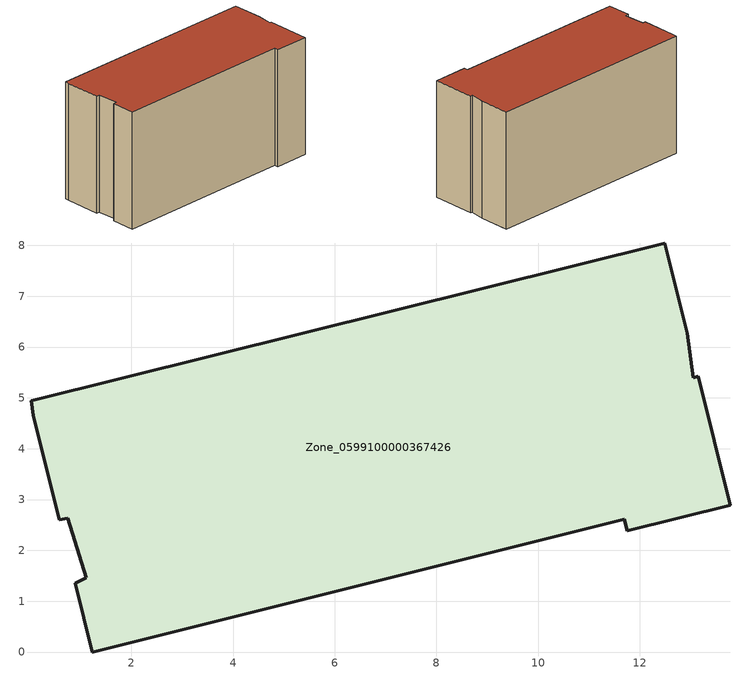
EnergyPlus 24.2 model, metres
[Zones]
Zone_0599100000367426
 floor ground (C_G): 1.23,0 0.89,1.35 1.11,1.46 0.75,2.63 0.58,2.6 0.07,4.66 0.03,4.95 12.49,8.05 12.94,6.27 13.05,5.4 13.15,5.42 13.78,2.89 11.75,2.39 11.7,2.61 z0
 wall outside (C_F): 11.7,2.61 11.75,2.39 13.78,2.89 13.15,5.42 13.05,5.4 12.94,6.27 12.49,8.05 0.03,4.95 0.07,4.66 0.58,2.6 0.75,2.63 1.11,1.46 0.89,1.35 1.23,0 11.7,2.61 z0:7.01
 roof outside (C_R): 1.23,0 11.7,2.61 11.75,2.39 13.78,2.89 13.15,5.42 13.05,5.4 12.94,6.27 12.49,8.05 0.03,4.95 0.07,4.66 0.58,2.6 0.75,2.63 1.11,1.46 0.89,1.35 z7.01
[BUILDING]
Pand.0599100000367426: North Axis=0; Terrain=City; Loads Convergence Tolerance Value=0.04; Temperature Convergence Tolerance Value=0.4; Solar Distribution=FullExterior; Maximum Number of Warmup Days=25; Minimum Number of Warmup Days=1
[Site:Location]
Rotterdam.The.Hague.AP_ZH_NLD Design_Conditions: Latitude=51.96; Longitude=4.45; Time Zone=1; Elevation=-4.5
[SITE:GROUNDTEMPERATURE:BUILDINGSURFACE]
18, 18, 18, 18, 18, 18, 18, 18, 18, 18, 18, 18
[MATERIAL] Thermal Absorptance=0.9; Solar Absorptance=0.7; Visible Absorptance=0.7
Name | Roughness | Thickness | Conductivity | Density | Specific Heat
G.TC.1992-2005 | MediumSmooth | 0.15 | 0.06 | 540 | 1210
F.TC.1992-2005 | Rough | 0.3 | 0.12 | 1920 | 840
R.TC.1992-2005 | MediumRough | 0.2 | 0.08 | 1500 | 1000
[CONSTRUCTION]
C_G: G.TC.1992-2005
C_F: F.TC.1992-2005
C_R: R.TC.1992-2005
[ZONE]
Zone_0599100000367426: Type=1; Multiplier=1; Ceiling Height=Autocalculate; Volume=Autocalculate; Floor Area=autocalculate; Part of Total Floor Area=Yes
[ZONEINFILTRATION:DESIGNFLOWRATE]
Infil_Zone_0599100000367426: Zone or ZoneList or Space or SpaceList=Zone_0599100000367426; Schedule=AlwaysOn; Design Flow Rate Calculation Method=Flow/Area; Flow Rate per Floor Area=0.0015; Constant Term Coefficient=1; Temperature Term Coefficient=0; Velocity Term Coefficient=0; Velocity Squared Term Coefficient=0
[HVACTEMPLATE:ZONE:IDEALLOADSAIRSYSTEM]
Zone_0599100000367426: Maximum Heating Supply Air Temperature=50; Minimum Cooling Supply Air Temperature=13; Maximum Heating Supply Air Humidity Ratio=0.0156; Minimum Cooling Supply Air Humidity Ratio=0.0077; Heating Limit=NoLimit; Cooling Limit=NoLimit; Dehumidification Control Type=ConstantSensibleHeatRatio; Cooling Sensible Heat Ratio=0.7; Dehumidification Setpoint=60; Humidification Control Type=None; Humidification Setpoint=30; Outdoor Air Method=None; Outdoor Air Flow Rate per Person=0.00944; Outdoor Air Flow Rate per Zone Floor Area=0; Outdoor Air Flow Rate per Zone=0; Demand Controlled Ventilation Type=None; Outdoor Air Economizer Type=NoEconomizer; Heat Recovery Type=None; Sensible Heat Recovery Effectiveness=0.7; Latent Heat Recovery Effectiveness=0.65
[ZONECONTROL:THERMOSTAT]
ThermostatControl_Zone_0599100000367426: Zone or ZoneList=Zone_0599100000367426; Control Type Schedule=DualSetpointControlType; Control 1=Thermostat_Zone_0599100000367426; Temperature Difference Between Cutout And Setpoint=0
[THERMOSTATSETPOINT:DUALSETPOINT]
Thermostat_Zone_0599100000367426: Heating Setpoint Temperature Schedule=HeatingSetpoint_Zone_0599100000367426; Cooling Setpoint Temperature Schedule=CoolingSetpoint_Zone_0599100000367426
[SCHEDULE:COMPACT]
HeatingSetpoint_Zone_0599100000367426: Through: 12/31, For: AllDays, Until: 24:00, 21
CoolingSetpoint_Zone_0599100000367426: Through: 12/31, For: AllDays, Until: 24:00, 24
DualSetpointControlType: Through: 12/31, For: AllDays, Until: 24:00, 4
AlwaysOn: Through: 12/31, For: AllDays, Until: 24:00, 1
